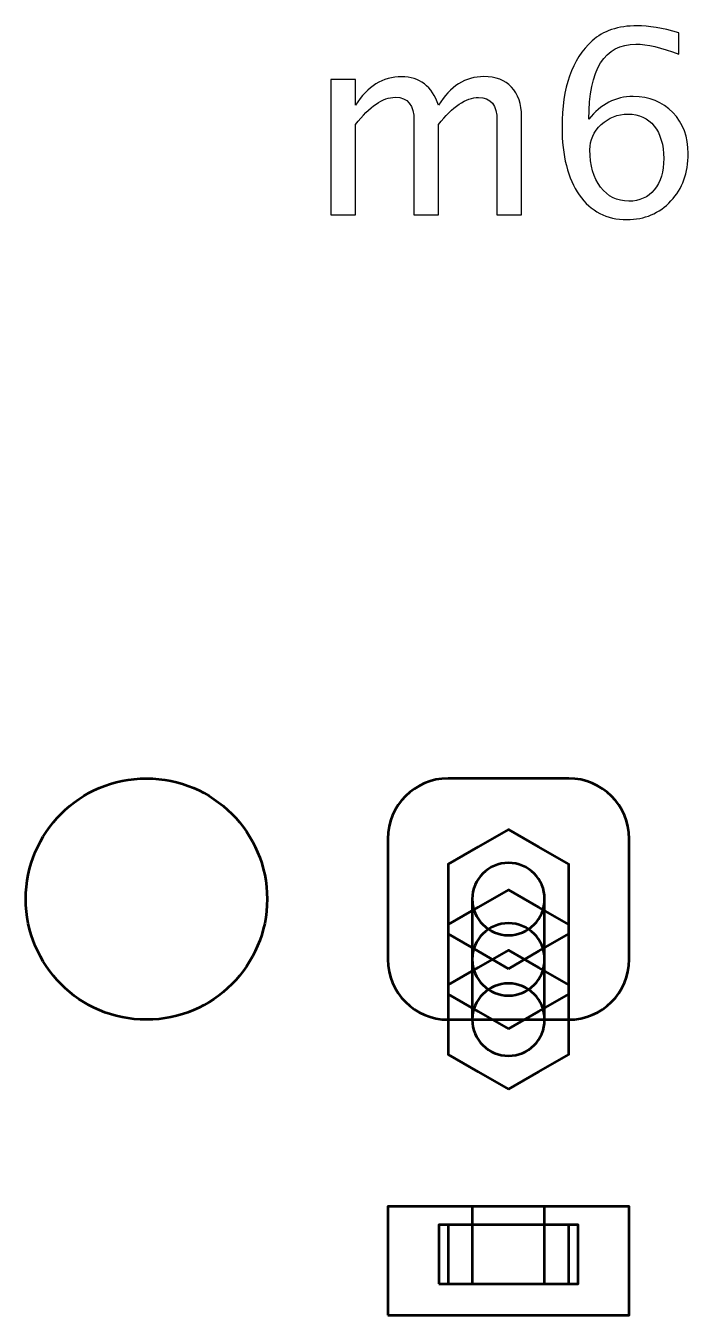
# Model space of a CAD drawing. Header units: centimetres. Extents: x -29.3 to 23.2, y -15.4 to 28.7.
# Drawn here: x -4 to 1.49, y -15.45 to -4.76 of the extents above; entities that cross this region are included whole.
import ezdxf

# ---------------------------------------------------------------- set-up
doc = ezdxf.new("R2010")
doc.units = ezdxf.units.CM
doc.header["$MEASUREMENT"] = 0
doc.layers.add('Layer 1', color=7, linetype='Continuous')

msp = doc.modelspace()

# ---------------------------------------------------------------- linework, layer by layer
at = {"layer": 'Layer 1', "lineweight": 53}
msp.add_lwpolyline([(-1.00001, -15.45), (0.99999, -15.45), (0.99999, -14.55), (-1.00001, -14.55), (-1.00001, -15.45)], close=True, dxfattribs=at)
at = {"layer": 'Layer 1', "color": 1, "lineweight": 53}
msp.add_lwpolyline([(-0.3, -15.19), (0.3, -15.19), (0.3, -14.55), (-0.3, -14.55), (-0.3, -15.19)], close=True, dxfattribs=at)
at = {"layer": 'Layer 1', "color": 4, "lineweight": 53}
for points in [[(-0.57735, -15.19), (0.57735, -15.19), (0.57735, -14.7), (-0.57735, -14.7), (-0.57735, -15.19)], [(-0.5, -15.19), (0.5, -15.19), (0.5, -14.7), (-0.5, -14.7), (-0.5, -15.19)]]:
    msp.add_lwpolyline(points, close=True, dxfattribs=at)
at = {"layer": 'Layer 1', "lineweight": 53}
msp.add_ellipse((-3, -12), major_axis=(0, 1), ratio=1, dxfattribs=at)
at = {"layer": 'Layer 1'}
for points, knots in [([(0.66626, -5.53651), (0.76362, -5.41057), (0.88604, -5.34743), (1.0335, -5.34743), (1.0335, -5.34743), (1.1672, -5.34743), (1.27656, -5.39152), (1.36194, -5.48007), (1.36194, -5.48007), (1.44696, -5.56862), (1.48964, -5.68221), (1.48964, -5.82085), (1.48964, -5.82085), (1.48964, -5.97996), (1.44202, -6.11084), (1.34641, -6.2135), (1.34641, -6.2135), (1.25081, -6.31615), (1.12946, -6.36766), (0.98164, -6.36766), (0.98164, -6.36766), (0.81372, -6.36766), (0.68178, -6.29957), (0.58688, -6.16375), (0.58688, -6.16375), (0.49163, -6.02758), (0.44401, -5.8392), (0.44401, -5.59896), (0.44401, -5.59896), (0.44401, -5.27511), (0.52726, -5.03769), (0.69342, -4.88599), (0.69342, -4.88599), (0.78373, -4.80274), (0.90862, -4.76111), (1.06772, -4.76111), (1.06772, -4.76111), (1.16015, -4.76111), (1.2748, -4.78016), (1.41133, -4.81826), (1.41133, -4.81826), (1.41133, -4.81826), (1.41133, -4.99606), (1.41133, -4.99606), (1.41133, -4.99606), (1.26704, -4.94102), (1.14851, -4.91351), (1.05537, -4.91351), (1.05537, -4.91351), (0.79608, -4.91351), (0.66626, -5.12129), (0.66626, -5.53651)], [0, 0, 0, 0, 0.07142857, 0.07142857, 0.07142857, 0.07142857, 0.14285714, 0.14285714, 0.14285714, 0.14285714, 0.21428571, 0.21428571, 0.21428571, 0.21428571, 0.28571429, 0.28571429, 0.28571429, 0.28571429, 0.35714286, 0.35714286, 0.35714286, 0.35714286, 0.42857143, 0.42857143, 0.42857143, 0.42857143, 0.5, 0.5, 0.5, 0.5, 0.57142857, 0.57142857, 0.57142857, 0.57142857, 0.64285714, 0.64285714, 0.64285714, 0.64285714, 0.71428571, 0.71428571, 0.71428571, 0.71428571, 0.78571429, 0.78571429, 0.78571429, 0.78571429, 0.85714286, 0.85714286, 0.85714286, 0.85714286, 1, 1, 1, 1]), ([(-1.47087, -6.32956), (-1.47087, -6.32956), (-1.47087, -5.20772), (-1.47087, -5.20772), (-1.47087, -5.20772), (-1.47087, -5.20772), (-1.26767, -5.20772), (-1.26767, -5.20772), (-1.26767, -5.20772), (-1.26767, -5.20772), (-1.26767, -5.41974), (-1.26767, -5.41974), (-1.26767, -5.41974), (-1.16854, -5.26276), (-1.04154, -5.18444), (-0.88596, -5.18444), (-0.88596, -5.18444), (-0.73603, -5.18444), (-0.63408, -5.26276), (-0.57975, -5.41974), (-0.57975, -5.41974), (-0.48344, -5.26135), (-0.35785, -5.18232), (-0.20369, -5.18232), (-0.20369, -5.18232), (-0.10526, -5.18232), (-0.02871, -5.21125), (0.02597, -5.26946), (0.02597, -5.26946), (0.08065, -5.32767), (0.10817, -5.40916), (0.10817, -5.51394), (0.10817, -5.51394), (0.10817, -5.51394), (0.10817, -6.32956), (0.10817, -6.32956), (0.10817, -6.32956), (0.10817, -6.32956), (-0.09503, -6.32956), (-0.09503, -6.32956), (-0.09503, -6.32956), (-0.09503, -6.32956), (-0.09503, -5.54745), (-0.09503, -5.54745), (-0.09503, -5.54745), (-0.09503, -5.41974), (-0.14583, -5.35589), (-0.24743, -5.35589), (-0.24743, -5.35589), (-0.35292, -5.35589), (-0.46369, -5.43033), (-0.57975, -5.57955), (-0.57975, -5.57955), (-0.57975, -5.57955), (-0.57975, -6.32956), (-0.57975, -6.32956), (-0.57975, -6.32956), (-0.57975, -6.32956), (-0.78295, -6.32956), (-0.78295, -6.32956), (-0.78295, -6.32956), (-0.78295, -6.32956), (-0.78295, -5.54674), (-0.78295, -5.54674), (-0.78295, -5.54674), (-0.78295, -5.41798), (-0.83446, -5.35378), (-0.93782, -5.35378), (-0.93782, -5.35378), (-1.04048, -5.35378), (-1.15055, -5.42856), (-1.26767, -5.57849), (-1.26767, -5.57849), (-1.26767, -5.57849), (-1.26767, -6.32956), (-1.26767, -6.32956), (-1.26767, -6.32956), (-1.26767, -6.32956), (-1.47087, -6.32956), (-1.47087, -6.32956)], [0, 0, 0, 0, 0.04761905, 0.04761905, 0.04761905, 0.04761905, 0.0952381, 0.0952381, 0.0952381, 0.0952381, 0.14285714, 0.14285714, 0.14285714, 0.14285714, 0.19047619, 0.19047619, 0.19047619, 0.19047619, 0.23809524, 0.23809524, 0.23809524, 0.23809524, 0.28571429, 0.28571429, 0.28571429, 0.28571429, 0.33333333, 0.33333333, 0.33333333, 0.33333333, 0.38095238, 0.38095238, 0.38095238, 0.38095238, 0.42857143, 0.42857143, 0.42857143, 0.42857143, 0.47619048, 0.47619048, 0.47619048, 0.47619048, 0.52380952, 0.52380952, 0.52380952, 0.52380952, 0.57142857, 0.57142857, 0.57142857, 0.57142857, 0.61904762, 0.61904762, 0.61904762, 0.61904762, 0.66666667, 0.66666667, 0.66666667, 0.66666667, 0.71428571, 0.71428571, 0.71428571, 0.71428571, 0.76190476, 0.76190476, 0.76190476, 0.76190476, 0.80952381, 0.80952381, 0.80952381, 0.80952381, 0.85714286, 0.85714286, 0.85714286, 0.85714286, 0.9047619, 0.9047619, 0.9047619, 0.9047619, 1, 1, 1, 1]), ([(1.28644, -5.86107), (1.28644, -5.74783), (1.26034, -5.65822), (1.20777, -5.59225), (1.20777, -5.59225), (1.15521, -5.52628), (1.08324, -5.49348), (0.99187, -5.49348), (0.99187, -5.49348), (0.90474, -5.49348), (0.8303, -5.5224), (0.76821, -5.58061), (0.76821, -5.58061), (0.70577, -5.63847), (0.67472, -5.70832), (0.67472, -5.78981), (0.67472, -5.78981), (0.67472, -5.91822), (0.70436, -6.02123), (0.76327, -6.09884), (0.76327, -6.09884), (0.82254, -6.17645), (0.90085, -6.21526), (0.99822, -6.21526), (0.99822, -6.21526), (1.08677, -6.21526), (1.15697, -6.18351), (1.20883, -6.12001), (1.20883, -6.12001), (1.26069, -6.05651), (1.28644, -5.97008), (1.28644, -5.86107)], [0, 0, 0, 0, 0.11111111, 0.11111111, 0.11111111, 0.11111111, 0.22222222, 0.22222222, 0.22222222, 0.22222222, 0.33333333, 0.33333333, 0.33333333, 0.33333333, 0.44444444, 0.44444444, 0.44444444, 0.44444444, 0.55555556, 0.55555556, 0.55555556, 0.55555556, 0.66666667, 0.66666667, 0.66666667, 0.66666667, 0.77777778, 0.77777778, 0.77777778, 0.77777778, 1, 1, 1, 1])]:
    msp.add_open_spline(points, degree=3, knots=knots, dxfattribs=at)
at = {"layer": 'Layer 1', "lineweight": 53}
msp.add_open_spline([(-1, -12.5), (-1, -12.5), (-1, -11.5), (-1, -11.5), (-1, -11.5), (-1, -11.22386), (-0.77614, -11), (-0.5, -11), (-0.5, -11), (-0.5, -11), (0.5, -11), (0.5, -11), (0.5, -11), (0.77614, -11), (1, -11.22386), (1, -11.5), (1, -11.5), (1, -11.5), (1, -12.5), (1, -12.5), (1, -12.5), (1, -12.77614), (0.77614, -13), (0.5, -13), (0.5, -13), (0.5, -13), (-0.5, -13), (-0.5, -13), (-0.5, -13), (-0.77614, -13), (-1, -12.77614), (-1, -12.5)], degree=3, knots=[0, 0, 0, 0, 0.11111111, 0.11111111, 0.11111111, 0.11111111, 0.22222222, 0.22222222, 0.22222222, 0.22222222, 0.33333333, 0.33333333, 0.33333333, 0.33333333, 0.44444444, 0.44444444, 0.44444444, 0.44444444, 0.55555556, 0.55555556, 0.55555556, 0.55555556, 0.66666667, 0.66666667, 0.66666667, 0.66666667, 0.77777778, 0.77777778, 0.77777778, 0.77777778, 1, 1, 1, 1], dxfattribs=at)
at = {"layer": 'Layer 1', "color": 4, "lineweight": 53}
for points, knots in [([(0, -12.57735), (0, -12.57735), (-0.25, -12.43301), (-0.25, -12.43301), (-0.25, -12.43301), (-0.25, -12.43301), (-0.5, -12.28868), (-0.5, -12.28868), (-0.5, -12.28868), (-0.5, -12.28868), (-0.5, -12), (-0.5, -12), (-0.5, -12), (-0.5, -12), (-0.5, -11.71132), (-0.5, -11.71132), (-0.5, -11.71132), (-0.5, -11.71132), (-0.25, -11.56699), (-0.25, -11.56699), (-0.25, -11.56699), (-0.25, -11.56699), (0, -11.42265), (0, -11.42265), (0, -11.42265), (0, -11.42265), (0.25, -11.56699), (0.25, -11.56699), (0.25, -11.56699), (0.25, -11.56699), (0.5, -11.71132), (0.5, -11.71132), (0.5, -11.71132), (0.5, -11.71132), (0.5, -12), (0.5, -12), (0.5, -12), (0.5, -12), (0.5, -12.28868), (0.5, -12.28868), (0.5, -12.28868), (0.5, -12.28868), (0.25, -12.43301), (0.25, -12.43301), (0.25, -12.43301), (0.25, -12.43301), (0, -12.57735), (0, -12.57735)], [0, 0, 0, 0, 0.07692308, 0.07692308, 0.07692308, 0.07692308, 0.15384615, 0.15384615, 0.15384615, 0.15384615, 0.23076923, 0.23076923, 0.23076923, 0.23076923, 0.30769231, 0.30769231, 0.30769231, 0.30769231, 0.38461538, 0.38461538, 0.38461538, 0.38461538, 0.46153846, 0.46153846, 0.46153846, 0.46153846, 0.53846154, 0.53846154, 0.53846154, 0.53846154, 0.61538462, 0.61538462, 0.61538462, 0.61538462, 0.69230769, 0.69230769, 0.69230769, 0.69230769, 0.76923077, 0.76923077, 0.76923077, 0.76923077, 0.84615385, 0.84615385, 0.84615385, 0.84615385, 1, 1, 1, 1]), ([(0, -12.3), (-0.16568, -12.3), (-0.3, -12.16568), (-0.3, -12), (-0.3, -12), (-0.3, -11.83432), (-0.16568, -11.7), (0, -11.7), (0, -11.7), (0.16568, -11.7), (0.3, -11.83432), (0.3, -12), (0.3, -12), (0.3, -12.16568), (0.16568, -12.3), (0, -12.3)], [0, 0, 0, 0, 0.2, 0.2, 0.2, 0.2, 0.4, 0.4, 0.4, 0.4, 0.6, 0.6, 0.6, 0.6, 1, 1, 1, 1]), ([(0, -13.07735), (0, -13.07735), (-0.25, -12.93301), (-0.25, -12.93301), (-0.25, -12.93301), (-0.25, -12.93301), (-0.5, -12.78868), (-0.5, -12.78868), (-0.5, -12.78868), (-0.5, -12.78868), (-0.5, -12.5), (-0.5, -12.5), (-0.5, -12.5), (-0.5, -12.5), (-0.5, -12.21132), (-0.5, -12.21132), (-0.5, -12.21132), (-0.5, -12.21132), (-0.25, -12.06699), (-0.25, -12.06699), (-0.25, -12.06699), (-0.25, -12.06699), (0, -11.92265), (0, -11.92265), (0, -11.92265), (0, -11.92265), (0.25, -12.06699), (0.25, -12.06699), (0.25, -12.06699), (0.25, -12.06699), (0.5, -12.21132), (0.5, -12.21132), (0.5, -12.21132), (0.5, -12.21132), (0.5, -12.5), (0.5, -12.5), (0.5, -12.5), (0.5, -12.5), (0.5, -12.78868), (0.5, -12.78868), (0.5, -12.78868), (0.5, -12.78868), (0.25, -12.93301), (0.25, -12.93301), (0.25, -12.93301), (0.25, -12.93301), (0, -13.07735), (0, -13.07735)], [0, 0, 0, 0, 0.07692308, 0.07692308, 0.07692308, 0.07692308, 0.15384615, 0.15384615, 0.15384615, 0.15384615, 0.23076923, 0.23076923, 0.23076923, 0.23076923, 0.30769231, 0.30769231, 0.30769231, 0.30769231, 0.38461538, 0.38461538, 0.38461538, 0.38461538, 0.46153846, 0.46153846, 0.46153846, 0.46153846, 0.53846154, 0.53846154, 0.53846154, 0.53846154, 0.61538462, 0.61538462, 0.61538462, 0.61538462, 0.69230769, 0.69230769, 0.69230769, 0.69230769, 0.76923077, 0.76923077, 0.76923077, 0.76923077, 0.84615385, 0.84615385, 0.84615385, 0.84615385, 1, 1, 1, 1]), ([(0, -12.8), (-0.16568, -12.8), (-0.3, -12.66568), (-0.3, -12.5), (-0.3, -12.5), (-0.3, -12.33432), (-0.16568, -12.2), (0, -12.2), (0, -12.2), (0.16568, -12.2), (0.3, -12.33432), (0.3, -12.5), (0.3, -12.5), (0.3, -12.66568), (0.16568, -12.8), (0, -12.8)], [0, 0, 0, 0, 0.2, 0.2, 0.2, 0.2, 0.4, 0.4, 0.4, 0.4, 0.6, 0.6, 0.6, 0.6, 1, 1, 1, 1]), ([(0, -13.57735), (0, -13.57735), (-0.25, -13.43301), (-0.25, -13.43301), (-0.25, -13.43301), (-0.25, -13.43301), (-0.5, -13.28868), (-0.5, -13.28868), (-0.5, -13.28868), (-0.5, -13.28868), (-0.5, -13), (-0.5, -13), (-0.5, -13), (-0.5, -13), (-0.5, -12.71132), (-0.5, -12.71132), (-0.5, -12.71132), (-0.5, -12.71132), (-0.25, -12.56699), (-0.25, -12.56699), (-0.25, -12.56699), (-0.25, -12.56699), (0, -12.42265), (0, -12.42265), (0, -12.42265), (0, -12.42265), (0.25, -12.56699), (0.25, -12.56699), (0.25, -12.56699), (0.25, -12.56699), (0.5, -12.71132), (0.5, -12.71132), (0.5, -12.71132), (0.5, -12.71132), (0.5, -13), (0.5, -13), (0.5, -13), (0.5, -13), (0.5, -13.28868), (0.5, -13.28868), (0.5, -13.28868), (0.5, -13.28868), (0.25, -13.43301), (0.25, -13.43301), (0.25, -13.43301), (0.25, -13.43301), (0, -13.57735), (0, -13.57735)], [0, 0, 0, 0, 0.07692308, 0.07692308, 0.07692308, 0.07692308, 0.15384615, 0.15384615, 0.15384615, 0.15384615, 0.23076923, 0.23076923, 0.23076923, 0.23076923, 0.30769231, 0.30769231, 0.30769231, 0.30769231, 0.38461538, 0.38461538, 0.38461538, 0.38461538, 0.46153846, 0.46153846, 0.46153846, 0.46153846, 0.53846154, 0.53846154, 0.53846154, 0.53846154, 0.61538462, 0.61538462, 0.61538462, 0.61538462, 0.69230769, 0.69230769, 0.69230769, 0.69230769, 0.76923077, 0.76923077, 0.76923077, 0.76923077, 0.84615385, 0.84615385, 0.84615385, 0.84615385, 1, 1, 1, 1]), ([(0, -13.3), (-0.16568, -13.3), (-0.3, -13.16568), (-0.3, -13), (-0.3, -13), (-0.3, -12.83432), (-0.16568, -12.7), (0, -12.7), (0, -12.7), (0.16568, -12.7), (0.3, -12.83432), (0.3, -13), (0.3, -13), (0.3, -13.16568), (0.16568, -13.3), (0, -13.3)], [0, 0, 0, 0, 0.2, 0.2, 0.2, 0.2, 0.4, 0.4, 0.4, 0.4, 0.6, 0.6, 0.6, 0.6, 1, 1, 1, 1])]:
    msp.add_open_spline(points, degree=3, knots=knots, dxfattribs=at)
at = {"layer": 'Layer 1', "color": 1, "lineweight": 53}
msp.add_open_spline([(0.3, -12), (0.3, -12), (0.3, -13), (0.3, -13), (0.3, -13), (0.3, -13.16568), (0.16568, -13.3), (0, -13.3), (0, -13.3), (-0.16568, -13.3), (-0.3, -13.16568), (-0.3, -13), (-0.3, -13), (-0.3, -13), (-0.3, -12), (-0.3, -12), (-0.3, -12), (-0.3, -11.83432), (-0.16568, -11.7), (0, -11.7), (0, -11.7), (0.16568, -11.7), (0.3, -11.83432), (0.3, -12)], degree=3, knots=[0, 0, 0, 0, 0.14285714, 0.14285714, 0.14285714, 0.14285714, 0.28571429, 0.28571429, 0.28571429, 0.28571429, 0.42857143, 0.42857143, 0.42857143, 0.42857143, 0.57142857, 0.57142857, 0.57142857, 0.57142857, 0.71428571, 0.71428571, 0.71428571, 0.71428571, 1, 1, 1, 1], dxfattribs=at)

doc.saveas('drawing.dxf')
